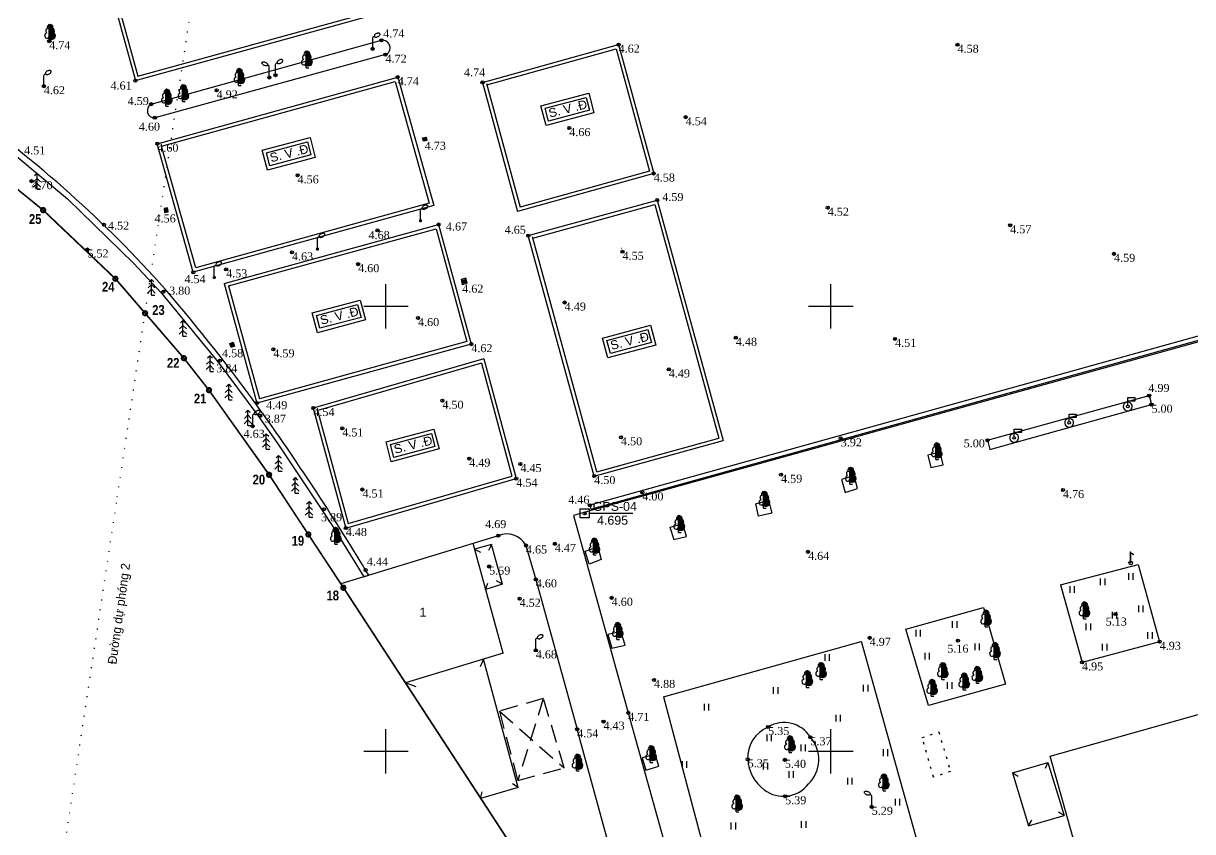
# Model space of a CAD drawing. Header units: millimetres. Extents: x 598805 to 599216, y 1190821 to 1191401.
# Drawn here: x 598909.2 to 599040.7, y 1191091 to 1191181.8 of the extents above; entities that cross this region are included whole.
import ezdxf
from ezdxf.enums import TextEntityAlignment as Align

# ---------------------------------------------------------------- set-up
doc = ezdxf.new("R2010")
doc.units = ezdxf.units.MM
doc.header["$PDMODE"] = 32
doc.header["$PDSIZE"] = 0.35
for name, pattern in [('1BANCONG_54', [0.55, 0, -0.5, 0.05]), ('CHAMCHAM', [0.48, 0.13, -0.35]), ('GACH2', [3, 2, -1])]:
    doc.linetypes.add(name, pattern=pattern)
for name, color, linetype in [('BE CHIM', 62, 'GACH2'), ('DANDUNG', 7, 'Continuous'), ('diem', 2, 'Continuous'), ('Docao', 22, 'Continuous'), ('DUONG NHUA', 221, 'Continuous'), ('GHICHU', 2, 'Continuous'), ('hl', 5, 'Continuous'), ('K_THUCVAT', 3, 'Continuous'), ('KHUNG BAN DO', 5, 'Continuous'), ('MUONG DAT', 170, 'MUONG_DAT'), ('NHA KIEN CO', 1, 'Continuous'), ('NHA TAM', 30, 'Continuous'), ('NUT', 2, 'Continuous'), ('RANH', 7, 'Continuous'), ('RANH THUC VAT', 3, 'RANH_THUC_VAT'), ('TOADO', 1, 'Continuous'), ('TUONG XAY', 51, 'TUONG_XAY_GACH_DA_NTL_THUAN_1')]:
    doc.layers.add(name, color=color, linetype=linetype)
doc.layers.add('Level 18', color=7, linetype='Continuous', lineweight=0)
doc.layers.add('Level 28', color=7, linetype='Continuous', lineweight=0)
doc.styles.add('HELVETICA', font='arial.ttf')
doc.styles.add('TIMES', font='times.ttf')
doc.styles.add('TIMESNEWROMAN', font='times.ttf', dxfattribs={"width": 0.9})
doc.styles.add('TXT', font='')
doc.styles.add('VAPTIMN', font='')
doc.styles.add('VHELVCB', font='')
doc.styles.get('TXT').set_extended_font_data('.VnArial')
doc.styles.get('VAPTIMN').set_extended_font_data('VNI-Avo')
doc.styles.get('VHELVCB').set_extended_font_data('VNI-Helve-Condense', bold=True)
doc.linetypes.add('MUONG_DAT', pattern='A,0.75,[130,ltypeshp.shx,S=0.25,R=0,X=0,Y=0.25],0.75', length=1.5)
doc.linetypes.add('RANH_THUC_VAT', pattern='A,0,[133,ltypeshp.shx,S=0.1,R=0,X=-0.1,Y=0],-1.2', length=1.2)
doc.linetypes.add('TUONG_XAY_GACH_DA_NTL_THUAN_1', pattern='A,0.85,[130,ltypeshp.shx,S=0.25,R=0,X=0,Y=0.25],0.2,[130,ltypeshp.shx,S=0.25,R=0,X=0,Y=0.25],0.1,[130,ltypeshp.shx,S=0.1,R=90,X=-0.2,Y=0.5],0.85', length=2)

# ---------------------------------------------------------------- blocks, each defined once
blk = doc.blocks.new('CAY LA RONG LON')
for p, q in [((-0.64, 2.66), (-0.71, 2.57)), ((-0.44, 2.81), (-0.64, 2.66)), ((-0.43, 3.26), (-0.46, 3.16)), ((-0.46, 3.16), (-0.43, 3.03)), ((-0.26, 2.87), (-0.44, 2.81)), ((-0.38, 3.35), (-0.43, 3.26)), ((-0.43, 3.03), (-0.36, 2.94)), ((-0.28, 3.42), (-0.38, 3.35)), ((-0.36, 2.94), (-0.26, 2.87)), ((-0.15, 3.48), (-0.28, 3.42)), ((0, 3.5), (-0.15, 3.48)), ((0, 0), (0, 3.5)), ((0, 0), (0, 3.5)), ((0, 3.5), (0.15, 3.48)), ((0.15, 3.48), (0.28, 3.42)), ((0.36, 2.94), (0.26, 2.87)), ((0.26, 2.87), (0.44, 2.81)), ((0.28, 3.42), (0.38, 3.35)), ((0.43, 3.03), (0.36, 2.94)), ((0.38, 3.35), (0.43, 3.26)), ((0.43, 3.26), (0.46, 3.16)), ((0.46, 3.16), (0.43, 3.03)), ((0.44, 2.81), (0.64, 2.66)), ((0.64, 2.66), (0.71, 2.57)), ((-0.92, 1.6), (-1, 1.39)), ((-1, 1.39), (-0.99, 1.14)), ((-0.99, 1.14), (-0.92, 0.93)), ((-0.8, 1.71), (-0.92, 1.6)), ((-0.92, 0.93), (-0.79, 0.77)), ((-0.69, 1.79), (-0.8, 1.71)), ((-0.79, 0.77), (-0.59, 0.7)), ((-0.71, 2.57), (-0.77, 2.36)), ((-0.77, 2.36), (-0.77, 2.22)), ((-0.77, 2.22), (-0.68, 2)), ((-0.59, 1.84), (-0.69, 1.79)), ((-0.68, 2), (-0.59, 1.84)), ((-0.59, 0.7), (-0.36, 0.69)), ((-0.36, 0.69), (-0.18, 0.77)), ((-0.18, 0.77), (0, 0.85)), ((0.18, 0.77), (0, 0.85)), ((0, 0), (0.6, 0)), ((0.36, 0.69), (0.18, 0.77)), ((0.59, 0.7), (0.36, 0.69)), ((0.68, 2), (0.59, 1.84)), ((0.59, 1.84), (0.69, 1.79)), ((0.79, 0.77), (0.59, 0.7)), ((0.77, 2.22), (0.68, 2)), ((0.69, 1.79), (0.8, 1.71)), ((0.71, 2.57), (0.77, 2.36)), ((0.77, 2.36), (0.77, 2.22)), ((0.92, 0.93), (0.79, 0.77)), ((0.8, 1.71), (0.92, 1.6)), ((0.92, 1.6), (1, 1.39)), ((0.99, 1.14), (0.92, 0.93)), ((1, 1.39), (0.99, 1.14))]:
    blk.add_line(p, q)
at = {"color": 0}
for p, q in [((0, 3.46), (0.03, 3.5)), ((0, 3.34), (0.14, 3.48)), ((0.43, 3.03), (0, 3.46)), ((0, 3.22), (0.23, 3.44)), ((0, 3.09), (0.31, 3.4)), ((0, 2.97), (0.38, 3.35)), ((0.38, 2.96), (0, 3.34)), ((0, 2.85), (0.42, 3.27)), ((0.31, 2.91), (0, 3.22)), ((0, 2.72), (0.45, 3.17)), ((0.77, 2.32), (0, 3.09)), ((0.77, 2.2), (0, 2.97)), ((0, 2.6), (0.27, 2.87)), ((0.73, 2.12), (0, 2.85)), ((0, 2.47), (0.36, 2.84)), ((0, 2.35), (0.45, 2.8)), ((0, 2.23), (0.52, 2.75)), ((0.69, 2.03), (0, 2.72)), ((0, 2.1), (0.59, 2.7)), ((0, 1.98), (0.66, 2.64)), ((0.45, 3.14), (0.1, 3.49)), ((0.3, 2.9), (0.42, 3.02)), ((0.39, 3.32), (0.33, 3.38)), ((0.73, 2.48), (0.39, 2.82)), ((0.65, 1.95), (0, 2.6)), ((0, 1.86), (0.71, 2.56)), ((0, 1.73), (0.74, 2.47)), ((0.61, 1.87), (0, 2.47)), ((0, 1.61), (0.77, 2.38)), ((1, 1.35), (0, 2.35)), ((0, 1.48), (0.77, 2.26)), ((0.99, 1.24), (0, 2.23)), ((0.98, 1.12), (0, 2.1)), ((0, 1.36), (0.71, 2.07)), ((0.95, 1.03), (0, 1.98)), ((0.92, 0.93), (0, 1.86)), ((0, 1.24), (0.6, 1.84)), ((0, 1.11), (0.68, 1.79)), ((0, 0.99), (0.75, 1.74)), ((0.87, 0.86), (0, 1.73)), ((0, 0.87), (0.82, 1.69)), ((0.81, 0.8), (0, 1.61)), ((0.73, 0.75), (0, 1.48)), ((0.64, 0.72), (0, 1.36)), ((0.54, 0.7), (0, 1.24)), ((0.42, 0.69), (0, 1.11)), ((0.25, 0.74), (0, 0.99)), ((0.03, 0.83), (0, 0.87)), ((0.07, 0.82), (0.89, 1.63)), ((0.16, 0.78), (0.94, 1.56)), ((0.24, 0.74), (0.97, 1.47)), ((0.33, 0.7), (1, 1.37)), ((0.45, 0.69), (0.99, 1.24)), ((0.58, 0.7), (0.97, 1.1)), ((0.95, 1.53), (0.68, 1.79)), ((0.76, 0.76), (0.88, 0.88))]:
    blk.add_line(p, q, dxfattribs=at)
for p in [(0.15, 3.48), (0.26, 2.87), (0.28, 3.42), (0.36, 2.94), (0.38, 3.35), (0.43, 3.26), (0.43, 3.03), (0.44, 2.81), (0.46, 3.16), (0.64, 2.66), (0.18, 0.77), (0.36, 0.69), (0.59, 1.84), (0.59, 0.7), (0.68, 2), (0.69, 1.79), (0.71, 2.57), (0.77, 2.36), (0.77, 2.22), (0.79, 0.77), (0.8, 1.71), (0.92, 1.6), (0.92, 0.93), (0.99, 1.14), (1, 1.39)]:
    blk.add_point(p)
at = {"layer": 'NUT', "style": 'TIMESNEWROMAN', "width": 0.9}
blk.add_attdef('DK', text='', height=1.5, dxfattribs=at).set_placement((0.05, -2.63), align=Align.CENTER)
blk = doc.blocks.new('VCOTDEN')
blk.add_line((0, 0), (0, 2.43))
at = {"flags": 128}
blk.add_lwpolyline([(0, 2.43), (0.04, 2.54), (0.12, 2.65), (0.23, 2.73), (0.35, 2.77)], dxfattribs=at)
blk.add_lwpolyline([(1.62, 3.36, 0.165067), (1.53, 3.46, 0.105723), (1.32, 3.52, 0.068875), (1.1, 3.5, 0.055065), (0.83, 3.41, 0.055065), (0.58, 3.26, 0.068875), (0.43, 3.1, 0.105723), (0.34, 2.91, 0.165067), (0.35, 2.77, 0.165067), (0.45, 2.67, 0.105723), (0.65, 2.62, 0.068875), (0.88, 2.63, 0.055065), (1.15, 2.73, 0.055065), (1.39, 2.87, 0.068875), (1.55, 3.04, 0.105723), (1.64, 3.23, 0.165067)], format="xyb", close=True, dxfattribs=at)
at = {"const_width": 0.371}
blk.add_lwpolyline([(-0.19, 0, 1), (0.19, 0, 1)], format="xyb", close=True, dxfattribs=at)
blk = doc.blocks.new('COTHAP')
at = {"layer": 'K_THUCVAT'}
for points in [[(603950.27, 1193196.2), (603950.27, 1193195.45)], [(603950.77, 1193196.2), (603950.77, 1193195.45)]]:
    blk.add_lwpolyline(points, dxfattribs=at)

msp = doc.modelspace()

# ---------------------------------------------------------------- linework, layer by layer
for p, q in [((598923.6, 1191172.72, 4.59), (598949.5, 1191179.89, 4.74)), ((598949.95, 1191178.28, 4.72), (598924.02, 1191171.19, 4.6)), ((599033.39, 1191138.89), (599033.39, 1191139.74)), ((599033.39, 1191139.74), (599034.19, 1191139.74)), ((599034.19, 1191139.74), (599034.19, 1191139.34)), ((599034.19, 1191139.34), (599033.39, 1191139.34)), ((599026.8, 1191137.05), (599026.8, 1191137.9)), ((599026.8, 1191137.9), (599027.6, 1191137.9)), ((599027.6, 1191137.5), (599026.8, 1191137.5)), ((599027.6, 1191137.9), (599027.6, 1191137.5)), ((599020.62, 1191135.36), (599020.62, 1191136.21)), ((599020.62, 1191136.21), (599021.42, 1191136.21)), ((599021.42, 1191135.81), (599020.62, 1191135.81)), ((599021.42, 1191136.21), (599021.42, 1191135.81))]:
    msp.add_line(p, q)
at = {"elevation": 4.85}
msp.add_lwpolyline([(598981.89, 1191125.18), (598983.36, 1191125.56)], dxfattribs=at)
for centre in [(599033.39, 1191138.74), (599026.8, 1191136.9), (599020.62, 1191135.21)]:
    msp.add_circle(centre, 0.15)
for centre, radius, start, end in [((598949.62, 1191179.06, 4.74), 0.844, 292.8875, 98.7684), ((598923.99, 1191172, 4.59), 0.818, 118.4597, 272.1767), ((599033.38, 1191138.75), 0.5, 101.4673, 78.5163), ((599026.79, 1191136.91), 0.5, 101.4673, 78.5163), ((599020.61, 1191135.23), 0.5, 101.4673, 78.5163)]:
    msp.add_arc(centre, radius, start, end)
at = {"layer": 'BE CHIM', "color": 7, "linetype": 'Continuous'}
for p, q in [((598924.29, 1191168.27, 4.54), (598951.32, 1191175.76)), ((598955.36, 1191161.32), (598928.34, 1191153.83, 4.54)), ((598954.87, 1191161.59, 0.06), (598928.62, 1191154.33, 4.47)), ((598955.26, 1191161.7), (598955.26, 1191161.7, 0)), ((598966, 1191157.94, 4.65), (598980.49, 1191161.94, 4.59)), ((598966.49, 1191157.66, 4.65), (598980.21, 1191161.44, 4.59)), ((598980.59, 1191161.55, 4.59), (598980.59, 1191161.55, 4.59)), ((598931.8, 1191152.57, 4.55), (598955.91, 1191159.2, 4.67)), ((598932.29, 1191152.3, 4.55), (598955.63, 1191158.71, 4.67)), ((598956.01, 1191158.81, 4.67), (598956.01, 1191158.81, 4.67)), ((598973.41, 1191130.93, 4.5), (598966, 1191157.94, 4.65)), ((598973.69, 1191131.42, 4.5), (598966.46, 1191157.8, 4.65)), ((598976.48, 1191156.52, 4.5), (598976.5, 1191156.52, 4.5)), ((598928.23, 1191154.22, 4.54), (598928.23, 1191154.22, 4.54)), ((598969.98, 1191150.81, 4.5), (598970, 1191150.82, 4.5)), ((598981.68, 1191143.3, 4.5), (598981.7, 1191143.3, 4.5)), ((598973.41, 1191130.92, 4.5), (598987.9, 1191134.92, 4.43)), ((598973.69, 1191131.42, 4.5), (598987.41, 1191135.2, 4.44)), ((598976.31, 1191135.67, 4.5), (598976.33, 1191135.68, 4.5)), ((598987.79, 1191135.31, 4.43), (598987.79, 1191135.31, 4.43)), ((598973.31, 1191131.31, 4.5), (598973.33, 1191131.32, 4.5))]:
    msp.add_line(p, q, dxfattribs=at)
for points, elevation in [([(598921.83, 1191175.36), (598948.86, 1191182.82), (598944.9, 1191197.27)], 4.61), ([(598922.11, 1191175.86), (598948.36, 1191183.1), (598944.62, 1191196.77)], 4.61), ([(598917.87, 1191189.81), (598921.83, 1191175.36)], 4.61), ([(598918.36, 1191189.53), (598922.11, 1191175.86)], 4.61), ([(598960.85, 1191175.16), (598976.15, 1191179.41), (598980.1, 1191164.92), (598964.8, 1191160.67)], 4.74), ([(598961.34, 1191174.89), (598975.87, 1191178.92), (598979.61, 1191165.19), (598965.08, 1191161.16)], 4.74), ([(598921.72, 1191175.75), (598921.73, 1191175.75)], 4.61), ([(598922.22, 1191175.47), (598922.22, 1191175.47)], 4.61), ([(598928.34, 1191153.83), (598924.29, 1191168.27), (598951.32, 1191175.75)], 4.54), ([(598928.62, 1191154.33), (598924.78, 1191168), (598951.04, 1191175.26)], 4.54), ([(598951.04, 1191175.26), (598954.87, 1191161.59)], 4.54), ([(598951.32, 1191175.75), (598955.36, 1191161.32)], 4.54), ([(598960.85, 1191175.16), (598964.8, 1191160.67)], 4.74), ([(598961.3, 1191175.03), (598965.08, 1191161.16)], 4.74), ([(598954.98, 1191161.21), (598954.98, 1191161.21)], 4.54), ([(598964.7, 1191161.05), (598964.69, 1191161.05)], 4.74), ([(598965.19, 1191160.78), (598965.19, 1191160.77)], 4.74), ([(598980.1, 1191161.83), (598980.1, 1191161.83)], 4.59), ([(598980.21, 1191161.44), (598987.41, 1191135.2)], 4.59), ([(598980.49, 1191161.94), (598987.9, 1191134.92)], 4.59), ([(598955.91, 1191159.2), (598959.59, 1191145.75), (598935.49, 1191139.13)], 4.67), ([(598955.63, 1191158.71), (598959.1, 1191146.03), (598935.78, 1191139.62)], 4.67), ([(598955.52, 1191159.09), (598955.52, 1191159.09)], 4.67), ([(598931.8, 1191152.57), (598935.5, 1191139.13)], 4.55), ([(598932.29, 1191152.3), (598935.78, 1191139.62)], 4.55), ([(598961, 1191144.11), (598941.83, 1191138.57)], 4.59), ([(598960.72, 1191143.61), (598942.32, 1191138.29)], 4.59), ([(598960.61, 1191144.01), (598960.62, 1191144)], 4.59), ([(598960.72, 1191143.61), (598964.16, 1191130.91)], 4.59), ([(598961, 1191144.11), (598964.65, 1191130.64)], 4.59), ([(598961.11, 1191143.73), (598961.11, 1191143.72)], 4.59), ([(598935.4, 1191139.52), (598935.38, 1191139.51)], 4.67), ([(598941.83, 1191138.57), (598945.48, 1191125.09), (598964.65, 1191130.64)], 4.54), ([(598942.28, 1191138.43), (598945.76, 1191125.59), (598964.16, 1191130.91)], 4.54)]:
    msp.add_lwpolyline(points, dxfattribs=dict(at, elevation=elevation))
for points in [[(598967.4, 1191172.54), (598972.79, 1191173.97), (598973.38, 1191171.74), (598967.99, 1191170.31)], [(598967.89, 1191172.25), (598972.5, 1191173.48), (598972.89, 1191172.03), (598968.28, 1191170.8)], [(598936.07, 1191167.53), (598941.46, 1191168.96), (598942.05, 1191166.73), (598936.67, 1191165.3)], [(598936.56, 1191167.24), (598941.18, 1191168.47), (598941.56, 1191167.02), (598936.95, 1191165.79)], [(598941.71, 1191149.26), (598947.1, 1191150.69), (598947.69, 1191148.47), (598942.3, 1191147.04)], [(598942.2, 1191148.98), (598946.81, 1191150.21), (598947.2, 1191148.75), (598942.58, 1191147.53)], [(598974.35, 1191146.44), (598979.73, 1191147.87), (598980.32, 1191145.64), (598974.94, 1191144.21)], [(598974.84, 1191146.15), (598979.45, 1191147.38), (598979.83, 1191145.92), (598975.22, 1191144.7)], [(598950.01, 1191134.77), (598955.39, 1191136.2), (598955.99, 1191133.97), (598950.6, 1191132.54)], [(598950.5, 1191134.49), (598955.11, 1191135.71), (598955.5, 1191134.26), (598950.88, 1191133.03)]]:
    msp.add_lwpolyline(points, close=True, dxfattribs=at)
at = {"layer": 'BE CHIM'}
for points in [[(598954.11, 1191168.92), (598954.52, 1191169.01), (598954.61, 1191168.63), (598954.21, 1191168.54), (598954.11, 1191168.92)], [(598954.11, 1191168.92), (598954.61, 1191168.63)], [(598954.52, 1191169.01), (598954.21, 1191168.54)]]:
    msp.add_lwpolyline(points, dxfattribs=at)
for points, elevation in [([(598925.06, 1191160.98), (598925.12, 1191160.56), (598925.52, 1191160.63), (598925.45, 1191161.05), (598925.06, 1191160.98)], 4.55), ([(598925.52, 1191160.63), (598925.06, 1191160.98)], 4.55), ([(598925.45, 1191161.05), (598925.12, 1191160.56)], 4.55), ([(598958.57, 1191152.44), (598959.13, 1191152.61), (598958.98, 1191153.17), (598958.44, 1191153.03), (598958.57, 1191152.44)], 4.62), ([(598958.44, 1191153.03), (598959.13, 1191152.61)], 4.62), ([(598958.98, 1191153.17), (598958.57, 1191152.44)], 4.6), ([(598932.96, 1191145.52), (598932.59, 1191145.37), (598932.43, 1191145.81), (598932.81, 1191145.96), (598932.96, 1191145.52)], 4.58), ([(598932.43, 1191145.81), (598932.96, 1191145.52)], 4.55), ([(598932.8, 1191145.95), (598932.59, 1191145.37)], 4.58), ([(598964.82, 1191096.7), (598970.03, 1191098.13), (598967.68, 1191105.94), (598962.75, 1191104.51), (598964.82, 1191096.7)], 5.53), ([(598967.68, 1191105.94), (598964.82, 1191096.7)], 5.53), ([(598962.75, 1191104.51), (598970.03, 1191098.13)], 5.53)]:
    msp.add_lwpolyline(points, dxfattribs=dict(at, elevation=elevation))
at = {"layer": 'BE CHIM', "color": 6, "linetype": 'CHAMCHAM', "ltscale": 2, "elevation": 5.85}
for points in [[(599010.28, 1191101.54), (599012.16, 1191102.17)], [(599012.16, 1191102.17), (599013.44, 1191097.72), (599011.56, 1191097.09), (599010.28, 1191101.54)]]:
    msp.add_lwpolyline(points, dxfattribs=at)
at = {"layer": 'diem'}
for p in [(598912.14, 1191179.79, 4.74), (598948.51, 1191178.94, 5.04), (598949.5, 1191179.89, 4.74), (598976.15, 1191179.41, 4.62), (599014.25, 1191179.39, 4.58), (598949.95, 1191178.28, 4.72), (598921.83, 1191175.36, 4.61), (598936.88, 1191175.71, 4.95), (598937.58, 1191175.97, 4.98), (598951.32, 1191175.75, 4.74), (598960.85, 1191175.16, 4.74), (598911.54, 1191174.74, 4.62), (598930.96, 1191174.27, 4.92), (598923.6, 1191172.72, 4.59), (598924.02, 1191171.19, 4.6), (598983.69, 1191171.25, 4.54), (598970.6, 1191170.03, 4.66), (598954.36, 1191168.78), (598924.29, 1191168.27, 4.6), (598940.06, 1191164.72, 4.56), (598980.1, 1191164.92, 4.58), (598910.15, 1191164.06, 4.7), (598980.49, 1191161.94, 4.59), (598925.29, 1191160.81, 4.56), (598999.66, 1191161.08, 4.58), (598918.3, 1191159.18, 4.52), (598955.91, 1191159.2, 4.67), (598949.05, 1191158.53, 4.67), (598966, 1191157.94, 4.65), (599020.17, 1191159.11, 4.57), (598916.44, 1191156.39, 5.51), (598939.43, 1191156.06, 4.63), (598976.59, 1191156.13, 4.5), (599031.84, 1191155.9, 4.58), (598932.03, 1191154.15, 4.53), (598946.87, 1191154.74, 4.63), (598928.34, 1191153.83, 4.54), (598958.77, 1191152.81, 4.62), (598924.98, 1191151.65, 3.8), (598970.09, 1191150.43, 4.5), (598953.6, 1191148.68, 9.3), (598989.33, 1191146.47, 4.48), (599007.23, 1191146.34, 9.03), (598932.69, 1191145.67, 4.58), (598937.34, 1191145.17, 4.63), (598959.59, 1191145.75, 4.62), (598931.34, 1191143.9, 3.84), (598981.79, 1191142.91, 4.5), (599035.79, 1191139.97, 4.99), (598935.49, 1191139.13, 4.49), (598941.83, 1191138.57, 4.54), (598956.34, 1191139.39, 4.54), (599036.05, 1191138.95, 5), (598935.88, 1191137.71, 3.87), (598935.02, 1191136.53, 4.63), (598945.09, 1191136.28, 4.54), (598976.42, 1191135.29, 4.5), (599001.12, 1191135.16, 3.92), (599017.62, 1191134.95, 5), (598959.36, 1191132.89, 9.07), (598965.11, 1191132.28, 4.45), (598964.65, 1191130.64, 4.54), (598973.41, 1191130.93, 4.5), (598994.41, 1191131.09, 4.59), (598947.35, 1191129.42, 9.07), (598978.81, 1191129.09, 4), (599026.1, 1191129.35, 4.76), (598972.91, 1191127.64, 4.45), (598943.03, 1191127.18, 3.89), (598972.34, 1191126.75), (598972.34, 1191126.75), (598972.34, 1191126.75), (598972.34, 1191126.75, 0.67), (598972.34, 1191126.75), (598945.48, 1191125.09, 4.48), (598962.62, 1191124.22, 4.68), (598965.73, 1191123.13, 4.65), (598968.98, 1191123.31, 4.47), (598997.45, 1191122.41, 4.63), (598947.71, 1191120.37, 4.44), (598961.6, 1191120.76, 5.58), (598966.84, 1191119.32, 4.6), (598965.02, 1191117.14, 4.52), (598975.37, 1191117.25, 4.6), (599004.37, 1191112.75, 4.96), (599014.3, 1191112.44, 5.16), (598966.84, 1191111.34, 4.68), (598980.13, 1191108.02, 9.76), (598977.23, 1191104.32, 4.71), (598974.45, 1191103.33, 4.43), (598992.96, 1191102.73, 5.35), (598971.49, 1191102.47, 4.54), (598997.71, 1191101.58, 5.37), (598990.66, 1191099.1, 5.35), (598994.84, 1191099.04, 5.4), (598994.87, 1191094.95, 5.39), (599004.6, 1191093.76, 5.29)]:
    msp.add_point(p, dxfattribs=at)
at = {"layer": 'diem', "color": 5}
for p in [(599032.01, 1191115.42, 5.13), (599036.97, 1191112.31, 4.93), (599028.24, 1191109.99, 4.95)]:
    msp.add_point(p, dxfattribs=at)
at = {"layer": 'Docao', "color": 0}
for points in [[(599033.69, 1191121.16), (599033.69, 1191122.41)], [(599033.69, 1191122.41), (599033.74, 1191122.41)], [(599033.74, 1191122.31), (599033.74, 1191122.41)], [(599033.74, 1191122.31), (599033.91, 1191122.24), (599034.01, 1191122.11)], [(599033.74, 1191121.16), (599033.74, 1191122.27)], [(599033.74, 1191122.27), (599033.88, 1191122.21), (599033.98, 1191122.07), (599034.01, 1191122.11)], [(599033.69, 1191121.16), (599033.74, 1191121.16)]]:
    msp.add_lwpolyline(points, dxfattribs=at)
msp.add_circle((599033.72, 1191121.16), 0.2, dxfattribs=at)
at = {"layer": 'DUONG NHUA'}
for points, elevation in [([(599088.45, 1191182.78), (599088.74, 1191181.62), (599091.01, 1191173.44), (599094.38, 1191160.74), (599093.15, 1191160.42), (599044.08, 1191146.75), (598973.17, 1191127.1), (598971.09, 1191126.51)], 4.88), ([(598971.09, 1191126.51), (598977.23, 1191104.32)], 4.63), ([(598962.62, 1191124.22), (598944.91, 1191118.83)], 4.68), ([(598965.73, 1191123.13), (598966.84, 1191119.32), (598971.49, 1191102.47)], 4.65), ([(598977.23, 1191104.32), (598987.01, 1191069.27), (598988.07, 1191065.87), (598989.58, 1191062.97)], 4.63), ([(598981.54, 1191065.81), (598971.49, 1191102.47)], 4.48)]:
    msp.add_lwpolyline(points, dxfattribs=dict(at, elevation=elevation))
msp.add_arc((598963.58, 1191121.97, 4.68), 2.45, 28.4, 113.1478, dxfattribs=at)
at = {"layer": 'GHICHU', "color": 6, "lineweight": 13, "const_width": 0.484, "flags": 128}
for points in [[(598911.35, 1191160.81, 1), (598911.57, 1191160.81, 1)], [(598919.47, 1191153.1, 1), (598919.69, 1191153.1, 1)], [(598922.81, 1191149.22, 1), (598923.03, 1191149.22, 1)], [(598927.17, 1191144.17, 1), (598927.39, 1191144.17, 1)], [(598929.99, 1191140.58, 1), (598930.21, 1191140.58, 1)], [(598936.75, 1191131.07, 1), (598936.97, 1191131.07, 1)], [(598941.16, 1191124.37, 1), (598941.38, 1191124.37, 1)], [(598945.1, 1191118.38, 1), (598945.32, 1191118.38, 1)]]:
    msp.add_lwpolyline(points, format="xyb", close=True, dxfattribs=at)
at = {"layer": 'GHICHU', "ltscale": 0.2}
msp.add_lwpolyline([(598920.49, 1191133.16, 0, 0.234, 0), (598919.91, 1191133.25, 0, 0, 0), (598919.33, 1191133.34, 0, 0, 0)], format="xyseb", dxfattribs=at)
at = {"layer": 'hl'}
for p, q in [((598950, 1191147.5), (598950, 1191152.5)), ((599000, 1191147.5), (599000, 1191152.5)), ((598947.5, 1191150), (598952.5, 1191150)), ((598997.5, 1191150), (599002.5, 1191150)), ((598950, 1191097.5), (598950, 1191102.5)), ((599000, 1191097.5), (599000, 1191102.5)), ((598947.5, 1191100), (598952.5, 1191100)), ((598997.5, 1191100), (599002.5, 1191100))]:
    msp.add_line(p, q, dxfattribs=at)
at = {"layer": 'K_THUCVAT'}
for points, elevation in [([(598910.77, 1191164.92), (598910.49, 1191164.65)], 4.83), ([(598910.77, 1191163.17), (598910.77, 1191164.92)], 4.83), ([(598910.77, 1191164.92), (598911.04, 1191164.65)], 4.83), ([(598910.77, 1191163.82), (598910.33, 1191163.4)], 4.83), ([(598910.77, 1191164.37), (598910.39, 1191163.99)], 4.83), ([(598910.77, 1191164.37), (598911.15, 1191163.99)], 4.83), ([(598910.77, 1191163.82), (598911.2, 1191163.4)], 4.83), ([(598910.77, 1191163.17), (598911.17, 1191163.17)], 4.83), ([(598923.63, 1191153.01), (598923.36, 1191152.74)], 5.18), ([(598923.63, 1191151.26), (598923.63, 1191153.01)], 5.18), ([(598923.63, 1191153.01), (598923.9, 1191152.74)], 5.18), ([(598923.63, 1191151.92), (598923.19, 1191151.49)], 5.18), ([(598923.63, 1191152.47), (598923.25, 1191152.09)], 5.18), ([(598923.63, 1191152.47), (598924.01, 1191152.09)], 5.18), ([(598923.63, 1191151.92), (598924.07, 1191151.49)], 5.18), ([(598923.63, 1191151.26), (598924.03, 1191151.26)], 5.18), ([(598927.18, 1191147.85), (598926.8, 1191147.47)], 5.68), ([(598927.18, 1191148.4), (598926.9, 1191148.13)], 5.68), ([(598927.18, 1191146.65), (598927.18, 1191148.4)], 5.68), ([(598927.18, 1191148.4), (598927.45, 1191148.13)], 5.68), ([(598927.18, 1191147.85), (598927.56, 1191147.47)], 5.68), ([(598927.18, 1191147.3), (598926.74, 1191146.88)], 5.68), ([(598927.18, 1191147.3), (598927.62, 1191146.88)], 5.68), ([(598927.18, 1191146.65), (598927.58, 1191146.65)], 5.68), ([(598930.22, 1191143.89), (598929.84, 1191143.51)], 5.64), ([(598930.22, 1191144.44), (598929.94, 1191144.16)], 5.64), ([(598930.22, 1191142.69), (598930.22, 1191144.44)], 5.64), ([(598930.22, 1191144.44), (598930.49, 1191144.16)], 5.64), ([(598930.22, 1191143.89), (598930.6, 1191143.51)], 5.64), ([(598930.22, 1191143.34), (598929.78, 1191142.91)], 5.64), ([(598930.22, 1191143.34), (598930.65, 1191142.91)], 5.64), ([(598930.22, 1191142.69), (598930.62, 1191142.69)], 5.64), ([(598932.32, 1191141.24), (598932.04, 1191140.96)], 4.67), ([(598932.32, 1191139.49), (598932.32, 1191141.24)], 4.67), ([(598932.32, 1191141.24), (598932.59, 1191140.96)], 4.67), ([(598932.32, 1191140.14), (598931.88, 1191139.71)], 4.67), ([(598932.32, 1191140.69), (598931.94, 1191140.31)], 4.67), ([(598932.32, 1191140.69), (598932.7, 1191140.31)], 4.67), ([(598932.32, 1191140.14), (598932.75, 1191139.71)], 4.67), ([(598932.32, 1191139.49), (598932.72, 1191139.49)], 4.67), ([(598934.48, 1191138.34), (598934.2, 1191138.06)], 4.69), ([(598934.48, 1191136.59), (598934.48, 1191138.34)], 4.69), ([(598934.48, 1191138.34), (598934.75, 1191138.06)], 4.69), ([(598934.48, 1191137.24), (598934.04, 1191136.81)], 4.69), ([(598934.48, 1191137.79), (598934.1, 1191137.41)], 4.69), ([(598934.48, 1191137.79), (598934.86, 1191137.41)], 4.69), ([(598934.48, 1191137.24), (598934.91, 1191136.81)], 4.69), ([(598934.48, 1191136.59), (598934.88, 1191136.59)], 4.69), ([(598936.54, 1191134.58), (598936.11, 1191134.16)], 4.71), ([(598936.54, 1191135.14), (598936.16, 1191134.76)], 4.71), ([(598936.54, 1191135.69), (598936.27, 1191135.41)], 4.71), ([(598936.54, 1191133.94), (598936.54, 1191135.69)], 4.71), ([(598936.54, 1191135.69), (598936.82, 1191135.41)], 4.71), ([(598936.54, 1191135.14), (598936.92, 1191134.76)], 4.71), ([(598936.54, 1191134.58), (598936.98, 1191134.16)], 4.71), ([(598936.54, 1191133.94), (598936.94, 1191133.94)], 4.71), ([(598937.93, 1191133.24), (598937.65, 1191132.97)], 4.75), ([(598937.93, 1191131.49), (598937.93, 1191133.24)], 4.75), ([(598937.93, 1191133.24), (598938.2, 1191132.97)], 4.75), ([(598937.93, 1191132.14), (598937.49, 1191131.72)], 4.75), ([(598937.93, 1191132.69), (598937.55, 1191132.31)], 4.75), ([(598937.93, 1191132.69), (598938.31, 1191132.31)], 4.75), ([(598937.93, 1191132.14), (598938.36, 1191131.72)], 4.75), ([(598937.93, 1191131.49), (598938.33, 1191131.49)], 4.75), ([(598939.79, 1191130.75), (598939.52, 1191130.47)], 4.66), ([(598939.79, 1191129), (598939.79, 1191130.75)], 4.66), ([(598939.79, 1191130.75), (598940.07, 1191130.47)], 4.66), ([(598939.79, 1191129.65), (598939.36, 1191129.22)], 4.66), ([(598939.79, 1191130.2), (598939.41, 1191129.82)], 4.66), ([(598939.79, 1191130.2), (598940.17, 1191129.82)], 4.66), ([(598939.79, 1191129.65), (598940.23, 1191129.22)], 4.66), ([(598939.79, 1191129), (598940.19, 1191129)], 4.66), ([(598941.36, 1191128.05), (598941.08, 1191127.78)], 4.72), ([(598941.36, 1191126.3), (598941.36, 1191128.05)], 4.72), ([(598941.36, 1191128.05), (598941.63, 1191127.78)], 4.72), ([(598941.36, 1191126.95), (598940.92, 1191126.53)], 4.72), ([(598941.36, 1191127.5), (598940.98, 1191127.12)], 4.72), ([(598941.36, 1191127.5), (598941.74, 1191127.12)], 4.72), ([(598941.36, 1191126.95), (598941.79, 1191126.53)], 4.72), ([(598941.36, 1191126.3), (598941.76, 1191126.3)], 4.72)]:
    msp.add_lwpolyline(points, dxfattribs=dict(at, elevation=elevation))
at = {"layer": 'MUONG DAT', "ltscale": 0.5}
for points, elevation in [([(598908.52, 1191166.84), (598914.18, 1191162.07), (598921.67, 1191154.82), (598924.75, 1191151.47), (598931.12, 1191143.72), (598935.6, 1191137.73), (598937.77, 1191134.65), (598942.8, 1191127.15), (598944.02, 1191125.25), (598947.51, 1191119.62), (598948.06, 1191119.79)], 4.58), ([(599092.95, 1191161.01), (598972.91, 1191127.64), (598973.04, 1191127.2), (599093.1, 1191160.57), (599092.95, 1191161.01)], 4.45)]:
    msp.add_lwpolyline(points, dxfattribs=dict(at, elevation=elevation))
for centre, radius, start, end in [((598827.2, 1191065.03, 4.47), 130.95, 41.574, 54.8699), ((598775.99, 1191023.21, 4.47), 197.03, 35.648, 40.791), ((598705.62, 1190973.99, 4.47), 282.9, 31.0216, 35.4418)]:
    msp.add_arc(centre, radius, start, end, dxfattribs=at)
at = {"layer": 'NHA KIEN CO', "color": 6}
for points, elevation in [([(599017.62, 1191134.95), (599035.79, 1191139.97)], 5), ([(599035.79, 1191139.97), (599036.05, 1191138.95)], 4.99), ([(599017.88, 1191133.93), (599036.05, 1191138.95)], 5), ([(599017.62, 1191134.95), (599017.88, 1191133.93)], 5), ([(598963.16, 1191111.02), (598959.79, 1191123.35)], 5.61), ([(599101.84, 1191121.17), (599135.96, 1190999.75), (599058.72, 1190978.06), (599024.67, 1191099.47), (599101.84, 1191121.16)], 5.02), ([(598963.16, 1191111.02), (598952.19, 1191107.68)], 5.61)]:
    msp.add_lwpolyline(points, dxfattribs=dict(at, elevation=elevation))
at = {"layer": 'NHA TAM'}
for points, elevation in [([(598963.08, 1191118.79), (598961.85, 1191123.25), (598959.96, 1191122.73)], 5.58), ([(598959.96, 1191122.73), (598960.61, 1191122.36)], 5.58), ([(598961.85, 1191123.25), (598961.53, 1191122.57)], 5.58), ([(598961.2, 1191118.19), (598961.45, 1191118.9)], 5.58), ([(598963.08, 1191118.79), (598961.2, 1191118.19)], 5.58), ([(598963.08, 1191118.79), (598962.43, 1191119.15)], 5.58), ([(598960.98, 1191110.36), (598960.57, 1191109.49)], 7.48), ([(598964.86, 1191095.94), (598960.98, 1191110.36)], 7.48), ([(598953.4, 1191107.23), (598952.19, 1191107.68)], 7.48), ([(599020.41, 1191097.59), (599024.4, 1191098.74)], 6.19), ([(599020.41, 1191097.59), (599022.23, 1191091.62)], 6.19), ([(599020.41, 1191097.59), (599021.06, 1191097.22)], 6.19), ([(599024.4, 1191098.74), (599024.11, 1191098.05)], 6.19), ([(599024.4, 1191098.74), (599026.23, 1191092.77)], 6.19), ([(598964.86, 1191095.94), (598964.23, 1191096.34)], 7.48), ([(598964.86, 1191095.94), (598960.64, 1191094.71)], 7.48), ([(598960.64, 1191094.71), (598960.83, 1191095.44)], 7.48), ([(599022.23, 1191091.62), (599026.23, 1191092.77)], 6.19), ([(599026.23, 1191092.77), (599025.59, 1191093.16)], 6.19), ([(599022.23, 1191091.62), (599022.6, 1191092.27)], 6.19)]:
    msp.add_lwpolyline(points, dxfattribs=dict(at, elevation=elevation))
at = {"layer": 'RANH', "color": 1, "const_width": 0.18}
msp.add_lwpolyline([(599080.39, 1191199.23), (598847.89, 1191233.65), (598827.64, 1191236.69), (598823.52, 1191198.45), (598831.69, 1191197.57), (598851.83, 1191193.58), (598863.4, 1191189.82), (598872.3, 1191185.72), (598877.69, 1191183.09), (598884.68, 1191179.48), (598891.98, 1191175.13), (598898.52, 1191170.77), (598905.36, 1191165.76), (598911.46, 1191160.81), (598919.58, 1191153.1), (598927.28, 1191144.17), (598930.1, 1191140.58), (598936.86, 1191131.07), (598941.27, 1191124.37), (598945.21, 1191118.38), (598982.83, 1191060.69), (599036.14, 1190975.61)], dxfattribs=at)
at = {"layer": 'RANH', "color": 20, "linetype": '1BANCONG_54', "ltscale": 2}
msp.add_lwpolyline([(598910.33, 1191065.84), (598919.8, 1191128.58), (598932.36, 1191211.74), (598933.17, 1191217.12), (598937.72, 1191220.48), (599105.17, 1191195.2), (599111.46, 1191189.63), (599177.51, 1190955.18)], dxfattribs=at)
at = {"layer": 'RANH THUC VAT', "ltscale": 0.5}
for points, elevation in [([(599011.23, 1191131.9), (599012.64, 1191132.19), (599012.3, 1191133.62), (599010.91, 1191133.28), (599011.23, 1191131.9)], 4.93), ([(599001.62, 1191129.07), (599003.02, 1191129.52), (599002.63, 1191130.96), (599001.21, 1191130.55), (599001.62, 1191129.07)], 4.89), ([(598991.58, 1191127.8), (598992.99, 1191128.23), (598993.37, 1191126.76), (598991.87, 1191126.41), (598991.58, 1191127.8)], 4.79), ([(598981.89, 1191125.18), (598982.35, 1191123.78), (598983.77, 1191124.12), (598983.36, 1191125.56)], 4.85), ([(598972.4, 1191122.48), (598973.82, 1191122.96), (598974.18, 1191121.55), (598972.83, 1191121.04), (598972.4, 1191122.48)], 4.83), ([(599025.84, 1191118.69), (599034.56, 1191121)], 4.95), ([(599034.56, 1191121), (599036.97, 1191112.31)], 4.89), ([(599025.84, 1191118.69), (599028.24, 1191109.99)], 4.95), ([(599008.45, 1191113.71), (599017.18, 1191116.14), (599019.64, 1191107.56), (599011, 1191105.15), (599008.45, 1191113.71)], 5.04), ([(598975.38, 1191111.59), (598976.88, 1191111.93), (598976.4, 1191113.45), (598974.93, 1191113.13), (598975.38, 1191111.59)], 4.73), ([(598981.18, 1191106.11), (599003.43, 1191112.34)], 4.88), ([(598989.84, 1191073.49), (598993.08, 1191064.33), (598998.04, 1191056.92), (599017.41, 1191062.44), (599003.44, 1191112.34)], 4.88), ([(599036.97, 1191112.31), (599028.24, 1191109.99)], 4.89), ([(598981.18, 1191106.11), (598989.84, 1191073.49)], 4.88), ([(598979.21, 1191097.87), (598980.67, 1191098.31), (598980.27, 1191099.67), (598978.8, 1191099.27), (598979.21, 1191097.87)], 4.79)]:
    msp.add_lwpolyline(points, dxfattribs=dict(at, elevation=elevation))
for centre, radius, start, end in [((598994.76, 1191099.76, 5.35), 3.47, 31.7442, 121.1731), ((598994.38, 1191099.28, 5.35), 3.73, 112.3907, 182.765), ((598994.84, 1191099.08, 5.35), 3.81, 314.0818, 41.0862), ((598995.32, 1191099.41, 5.35), 4.67, 183.8491, 233.2711), ((598994.67, 1191098.5, 5.35), 3.55, 232.8649, 322.6583)]:
    msp.add_arc(centre, radius, start, end, dxfattribs=at)
at = {"layer": 'TOADO', "color": 7}
for p, q in [((598971.84, 1191127.25), (598972.84, 1191127.25)), ((598971.84, 1191126.25), (598971.84, 1191127.25)), ((598972.84, 1191127.25), (598972.84, 1191126.25)), ((598972.84, 1191126.75), (598977.76, 1191126.75)), ((598972.84, 1191126.25), (598971.84, 1191126.25))]:
    msp.add_line(p, q, dxfattribs=at)
msp.add_point((598972.34, 1191126.75), dxfattribs=at)
at = {"layer": 'TUONG XAY'}
msp.add_lwpolyline([(598823.52, 1191198.45), (598831.69, 1191197.57), (598851.83, 1191193.58), (598863.4, 1191189.82), (598872.3, 1191185.72), (598877.69, 1191183.09), (598884.68, 1191179.48), (598891.98, 1191175.13), (598898.52, 1191170.77), (598905.36, 1191165.76), (598911.46, 1191160.81), (598919.58, 1191153.1), (598927.28, 1191144.17), (598930.1, 1191140.58), (598936.86, 1191131.07), (598941.27, 1191124.37), (598945.21, 1191118.38), (598982.83, 1191060.69), (599036.14, 1190975.6)], dxfattribs=at)

# ---------------------------------------------------------------- block references
at = {"layer": 'BE CHIM', "color": 6, "linetype": 'ByBlock'}
for p in [(-4916.81, -2076.17), (-4919.97, -2076.77), (-4923.4, -2077.63), (-4915.68, -2079.82), (-4918.65, -2080.54), (-4940.72, -2082.56), (-4936.61, -2081.58), (-4921.59, -2081.85), (-4914.66, -2082.83), (-4934.09, -2084.07), (-4919.75, -2084.14), (-4950.95, -2085.28), (-4939.7, -2085.12), (-4956.73, -2089), (-4946.62, -2088.73), (-4937.18, -2088.43), (-4964.5, -2090.85), (-4949.72, -2092.12), (-4957.47, -2094.32), (-4953.65, -2095.43), (-4944.38, -2095.98), (-4966.98, -2097.31, 4.88), (-4957.88, -2097.51), (-4954.99, -2098.44), (-4948.4, -2099.17), (-4943.03, -2101.56), (-4961.49, -2104.22), (-4953.59, -2104.06)]:
    msp.add_blockref('COTHAP', p, dxfattribs=at)
at = {"layer": 'DANDUNG', "yscale": 0.5, "zscale": 0.5}
for p, xscale in [((598948.51, 1191178.94, 5.04), 0.5), ((598911.54, 1191174.74, 4.62), 0.5), ((598936.88, 1191175.71, 4.95), -0.5), ((598937.58, 1191175.97, 4.98), 0.5), ((598953.88, 1191159.61, 4.67), 0.5), ((598942.3, 1191156.44, 4.63), 0.5), ((598930.7, 1191153.24, 4.53), 0.5), ((598935.02, 1191136.53, 4.63), 0.5), ((598966.84, 1191111.34, 4.68), 0.5), ((599004.6, 1191093.76, 5.29), -0.5)]:
    msp.add_blockref('VCOTDEN', p, dxfattribs=dict(at, xscale=xscale))
at = {"layer": 'K_THUCVAT', "xscale": 0.5, "yscale": 0.5, "zscale": 0.5}
for p in [(598912.13, 1191179.79, 4.74), (598941.01, 1191176.8, 4.92), (598933.42, 1191174.83, 4.87), (598925.27, 1191172.51, 4.89), (598927.12, 1191173.01, 4.84), (599011.82, 1191132.77), (599002.14, 1191130.02), (598992.43, 1191127.33), (598982.87, 1191124.6), (598944.25, 1191123.26, 4.62), (598973.33, 1191122.06), (599028.42, 1191114.9, 5.13), (599017.35, 1191113.97, 5.18), (598975.95, 1191112.58), (599018.36, 1191110.33, 5.38), (598998.81, 1191108.08, 6.99), (599012.49, 1191108.07, 5.25), (599016.37, 1191107.64, 5.16), (598997.26, 1191107.18, 6.88), (599011.29, 1191106.18, 5.09), (599014.9, 1191106.9, 5.07), (598995.31, 1191099.85, 5.77), (598979.71, 1191098.74), (598971.43, 1191097.79, 6), (599005.87, 1191095.57, 5.29), (598989.38, 1191093.19, 4.96)]:
    msp.add_blockref('CAY LA RONG LON', p, dxfattribs=at)

# ---------------------------------------------------------------- texts
at = {"layer": 'Docao', "color": 0, "style": 'TIMES'}
for s, p in [('4.74', (598949.69, 1191181.11, 4.74)), ('4.74', (598912.14, 1191179.79, 4.74)), ('4.62', (598976.15, 1191179.41, 4.62)), ('4.58', (599014.25, 1191179.39, 4.58)), ('4.72', (598949.95, 1191178.28, 4.72)), ('4.74', (598958.77, 1191176.75, 4.74)), ('4.61', (598919.03, 1191175.26, 4.61)), ('4.74', (598951.32, 1191175.75, 4.74)), ('4.62', (598911.54, 1191174.74, 4.62)), ('4.92', (598930.96, 1191174.27, 4.92)), ('4.59', (598920.96, 1191173.52, 4.59)), ('4.54', (598983.69, 1191171.25, 4.54)), ('4.60', (598922.22, 1191170.64, 9.19)), ('4.66', (598970.6, 1191170.03, 4.66)), ('4.51', (598909.32, 1191167.98, 4.51)), ('4.60', (598924.29, 1191168.27, 4.6)), ('4.73', (598954.35, 1191168.49, 4.72)), ('4.56', (598940.06, 1191164.72, 4.56)), ('4.58', (598980.1, 1191164.92, 4.58)), ('4.70', (598910.15, 1191164.06, 4.7)), ('4.59', (598981.06, 1191162.74, 9.17)), ('4.52', (598999.66, 1191161.08, 4.58)), ('4.52', (598918.75, 1191159.52, 4.52)), ('4.56', (598923.98, 1191160.33, 4.56)), ('4.67', (598956.74, 1191159.42, 4.67)), ('4.68', (598948.04, 1191158.46, 4.67)), ('4.65', (598963.34, 1191159.06, 9.29)), ('4.57', (599020.17, 1191159.11, 4.57)), ('5.52', (598916.44, 1191156.39, 5.51)), ('4.63', (598939.43, 1191156.06, 4.63)), ('4.55', (598976.59, 1191156.13, 4.5)), ('4.59', (599031.84, 1191155.9, 4.58)), ('4.53', (598932.03, 1191154.15, 4.53)), ('4.60', (598946.87, 1191154.74, 4.63)), ('4.54', (598927.34, 1191153.51, 4.54)), ('3.80', (598925.62, 1191152.21, 3.8)), ('4.62', (598958.57, 1191152.44, 4.62)), ('4.49', (598970.09, 1191150.43, 4.5)), ('4.60', (598953.6, 1191148.68, 9.3)), ('4.48', (598989.33, 1191146.47, 4.48)), ('4.51', (599007.23, 1191146.34, 9.03)), ('4.58', (598931.57, 1191145.18, 4.58)), ('4.59', (598937.34, 1191145.17, 4.63)), ('4.62', (598959.59, 1191145.75, 4.62)), ('3.84', (598930.92, 1191143.49, 3.84)), ('4.49', (598981.79, 1191142.91, 4.5)), ('4.99', (599035.7, 1191141.28)), ('4.49', (598936.53, 1191139.34, 4.49)), ('4.54', (598941.83, 1191138.57, 4.54)), ('4.50', (598956.34, 1191139.39, 4.54)), ('5.00', (599036.05, 1191138.95, 5)), ('3.87', (598936.37, 1191137.82, 3.87)), ('4.63', (598933.99, 1191136.13, 4.63)), ('4.51', (598945.09, 1191136.28, 4.54)), ('4.50', (598976.42, 1191135.29, 4.5)), ('3.92', (599001.12, 1191135.16, 3.92)), ('5.00', (599014.94, 1191135.06)), ('4.49', (598959.36, 1191132.89, 9.07)), ('4.45', (598965.11, 1191132.28, 4.45)), ('4.54', (598964.65, 1191130.64, 4.54)), ('4.50', (598973.41, 1191130.93, 4.5)), ('4.59', (598994.41, 1191131.09, 4.59)), ('4.51', (598947.35, 1191129.42, 9.07)), ('4.76', (599026.1, 1191129.35, 4.76)), ('4.46', (598970.49, 1191128.73, 4.5)), ('4.00', (598978.81, 1191129.09, 4)), ('3.89', (598942.69, 1191126.75, 3.89)), ('4.69', (598961.15, 1191125.98, 4.68)), ('4.48', (598945.48, 1191125.09, 4.48)), ('4.65', (598965.73, 1191123.13, 4.65)), ('4.47', (598968.98, 1191123.31, 4.47)), ('4.44', (598947.85, 1191121.77, 4.44)), ('4.64', (598997.45, 1191122.41, 4.63)), ('5.59', (598961.6, 1191120.76, 5.58)), ('4.60', (598966.84, 1191119.32, 4.6)), ('4.52', (598965.02, 1191117.14, 4.52)), ('4.60', (598975.37, 1191117.25, 4.6)), ('5.13', (599030.9, 1191115.03, 5.13)), ('4.97', (599004.37, 1191112.75, 4.96)), ('4.93', (599036.97, 1191112.31, 4.93)), ('4.68', (598966.84, 1191111.34, 4.68)), ('5.16', (599013.1, 1191111.99, 20.64)), ('4.95', (599028.24, 1191109.99, 4.95)), ('4.88', (598980.13, 1191108.02, 9.76)), ('4.71', (598977.23, 1191104.32, 4.71)), ('4.43', (598974.45, 1191103.33, 4.43)), ('4.54', (598971.49, 1191102.47, 4.54)), ('5.35', (598992.96, 1191102.73, 5.35)), ('5.37', (598997.71, 1191101.58, 5.37)), ('5.35', (598990.66, 1191099.1, 5.35)), ('5.40', (598994.84, 1191099.04, 5.4)), ('5.39', (598994.87, 1191094.95, 5.39)), ('5.29', (599004.6, 1191093.76, 5.29))]:
    msp.add_text(s, height=0.9, dxfattribs=at).set_placement(p, align=Align.TOP_LEFT)
at = {"layer": 'GHICHU', "color": 6, "ltscale": 0.2, "style": 'VHELVCB'}
for s, p in [('25', (598910.57, 1191159.81)), ('24', (598918.78, 1191152.2)), ('23', (598924.42, 1191149.59)), ('22', (598926.08, 1191143.65)), ('21', (598929.11, 1191139.64)), ('20', (598935.71, 1191130.53)), ('19', (598940.1, 1191123.66)), ('18', (598944.02, 1191117.51))]:
    msp.add_text(s, height=1.1, dxfattribs=at).set_placement(p, align=Align.MIDDLE)
at = {"layer": 'KHUNG BAN DO', "color": 0, "style": 'HELVETICA'}
for p in [(598968.42, 1191171.19), (598937.09, 1191166.18), (598942.73, 1191147.92), (598975.37, 1191145.09), (598951.03, 1191133.42)]:
    msp.add_text('S. V .Đ', height=1, rotation=14.2053, dxfattribs=at).set_placement(p)
at = {"layer": 'KHUNG BAN DO', "color": 7, "style": 'HELVETICA'}
msp.add_text('GPS-04', height=1, dxfattribs=at).set_placement((598975.72, 1191126.72), align=Align.BOTTOM_CENTER)
msp.add_text('4.695', height=1, dxfattribs=at).set_placement((598975.47, 1191126.46), align=Align.TOP_CENTER)
at = {"layer": 'Level 18', "color": 7, "linetype": 'Continuous', "lineweight": 0, "style": 'TXT'}
msp.add_text('1', height=1, dxfattribs=at).set_placement((598954.16, 1191115.64), align=Align.MIDDLE)
at = {"layer": 'Level 28', "color": 62, "linetype": 'Continuous', "lineweight": 0, "style": 'VAPTIMN'}
msp.add_text('Ñöôøng döï phoùng 2', height=1, rotation=82.2007, dxfattribs=at).set_placement((598919.97, 1191115.46), align=Align.MIDDLE_CENTER)

doc.saveas('drawing.dxf')
